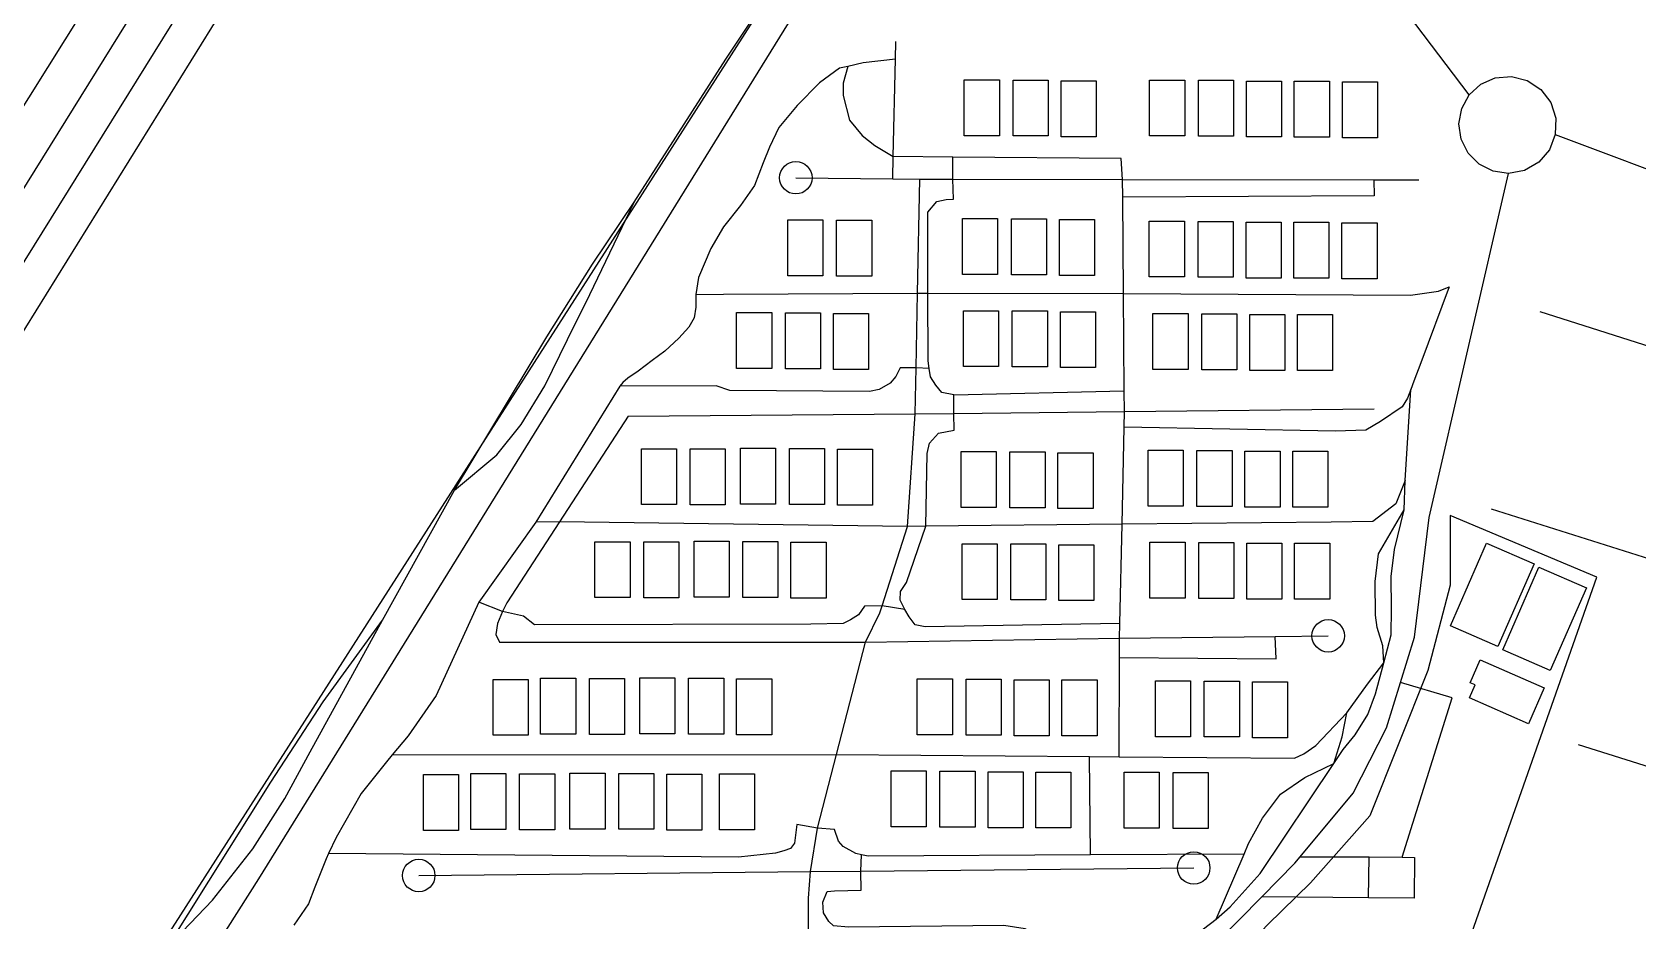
# Model space of a CAD drawing. Header units: metres. Extents: x 11276530 to 11306586, y 355867 to 367650.
# Drawn here: x 11294428 to 11294922.5, y 359468.9 to 359742.8 of the extents above; entities that cross this region are included whole.
import ezdxf

# ---------------------------------------------------------------- set-up
doc = ezdxf.new("R2010")
doc.units = ezdxf.units.M
for name, color, linetype in [('BUILDING', 8, 'Continuous'), ('HIGHWAY_FOOTWAY', 6, 'Continuous'), ('HIGHWAY_PATH', 3, 'Continuous'), ('HIGHWAY_RESIDENTIAL', 7, 'Continuous'), ('HIGHWAY_SERVICE', 8, 'Continuous'), ('LANDUSE', 2, 'Continuous'), ('OSM_OTHER', 7, 'Continuous')]:
    doc.layers.add(name, color=color, linetype=linetype)

msp = doc.modelspace()

# ---------------------------------------------------------------- linework, layer by layer
at = {"layer": 'BUILDING'}
for points in [[(11294715.01, 359728.06), (11294725.82, 359728.06), (11294725.82, 359710.84), (11294715.01, 359710.84), (11294715.01, 359728.06)], [(11294730.05, 359727.98), (11294740.85, 359727.98), (11294740.85, 359710.76), (11294730.05, 359710.76), (11294730.05, 359727.98)], [(11294744.85, 359727.75), (11294755.65, 359727.75), (11294755.65, 359710.52), (11294744.85, 359710.52), (11294744.85, 359727.75)], [(11294772.1, 359727.99), (11294782.91, 359727.99), (11294782.91, 359710.77), (11294772.1, 359710.77), (11294772.1, 359727.99)], [(11294787.14, 359727.92), (11294797.95, 359727.92), (11294797.95, 359710.69), (11294787.14, 359710.69), (11294787.14, 359727.92)], [(11294801.95, 359727.68), (11294812.74, 359727.68), (11294812.74, 359710.46), (11294801.95, 359710.46), (11294801.95, 359727.68)], [(11294816.65, 359727.66), (11294827.46, 359727.66), (11294827.46, 359710.43), (11294816.65, 359710.43), (11294816.65, 359727.66)], [(11294831.46, 359727.43), (11294842.26, 359727.43), (11294842.26, 359710.2), (11294831.46, 359710.2), (11294831.46, 359727.43)], [(11294660.67, 359684.88), (11294671.48, 359684.88), (11294671.48, 359667.65), (11294660.67, 359667.65), (11294660.67, 359684.88)], [(11294675.71, 359684.8), (11294686.52, 359684.8), (11294686.52, 359667.57), (11294675.71, 359667.57), (11294675.71, 359684.8)], [(11294714.48, 359685.29), (11294725.29, 359685.29), (11294725.29, 359668.07), (11294714.48, 359668.07), (11294714.48, 359685.29)], [(11294729.52, 359685.21), (11294740.33, 359685.21), (11294740.33, 359667.99), (11294729.52, 359667.99), (11294729.52, 359685.21)], [(11294744.33, 359684.98), (11294755.13, 359684.98), (11294755.13, 359667.75), (11294744.33, 359667.75), (11294744.33, 359684.98)], [(11294771.98, 359684.53), (11294782.79, 359684.53), (11294782.79, 359667.31), (11294771.98, 359667.31), (11294771.98, 359684.53)], [(11294787.02, 359684.46), (11294797.83, 359684.46), (11294797.83, 359667.23), (11294787.02, 359667.23), (11294787.02, 359684.46)], [(11294801.82, 359684.22), (11294812.62, 359684.22), (11294812.62, 359666.99), (11294801.82, 359666.99), (11294801.82, 359684.22)], [(11294816.53, 359684.19), (11294827.34, 359684.19), (11294827.34, 359666.96), (11294816.53, 359666.96), (11294816.53, 359684.19)], [(11294831.34, 359683.95), (11294842.13, 359683.95), (11294842.13, 359666.73), (11294831.34, 359666.73), (11294831.34, 359683.95)], [(11294644.91, 359656.34), (11294655.72, 359656.34), (11294655.72, 359639.11), (11294644.91, 359639.11), (11294644.91, 359656.34)], [(11294659.95, 359656.26), (11294670.76, 359656.26), (11294670.76, 359639.03), (11294659.95, 359639.03), (11294659.95, 359656.26)], [(11294674.75, 359656.02), (11294685.55, 359656.02), (11294685.55, 359638.8), (11294674.75, 359638.8), (11294674.75, 359656.02)], [(11294714.78, 359656.93), (11294725.59, 359656.93), (11294725.59, 359639.7), (11294714.78, 359639.7), (11294714.78, 359656.93)], [(11294729.82, 359656.85), (11294740.63, 359656.85), (11294740.63, 359639.62), (11294729.82, 359639.62), (11294729.82, 359656.85)], [(11294744.63, 359656.61), (11294755.43, 359656.61), (11294755.43, 359639.39), (11294744.63, 359639.39), (11294744.63, 359656.61)], [(11294773.12, 359656.05), (11294783.92, 359656.05), (11294783.92, 359638.82), (11294773.12, 359638.82), (11294773.12, 359656.05)], [(11294788.15, 359655.97), (11294798.96, 359655.97), (11294798.96, 359638.74), (11294788.15, 359638.74), (11294788.15, 359655.97)], [(11294802.96, 359655.73), (11294813.76, 359655.73), (11294813.76, 359638.51), (11294802.96, 359638.51), (11294802.96, 359655.73)], [(11294817.65, 359655.71), (11294828.46, 359655.71), (11294828.46, 359638.49), (11294817.65, 359638.49), (11294817.65, 359655.71)], [(11294615.59, 359614.41), (11294626.4, 359614.41), (11294626.4, 359597.19), (11294615.59, 359597.19), (11294615.59, 359614.41)], [(11294630.63, 359614.34), (11294641.44, 359614.34), (11294641.44, 359597.11), (11294630.63, 359597.11), (11294630.63, 359614.34)], [(11294646.11, 359614.54), (11294656.92, 359614.54), (11294656.92, 359597.31), (11294646.11, 359597.31), (11294646.11, 359614.54)], [(11294661.15, 359614.46), (11294671.96, 359614.46), (11294671.96, 359597.23), (11294661.15, 359597.23), (11294661.15, 359614.46)], [(11294675.96, 359614.22), (11294686.75, 359614.22), (11294686.75, 359597), (11294675.96, 359597), (11294675.96, 359614.22)], [(11294771.62, 359613.94), (11294782.43, 359613.94), (11294782.43, 359596.72), (11294771.62, 359596.72), (11294771.62, 359613.94)], [(11294786.66, 359613.87), (11294797.47, 359613.87), (11294797.47, 359596.64), (11294786.66, 359596.64), (11294786.66, 359613.87)], [(11294714.04, 359613.49), (11294724.85, 359613.49), (11294724.85, 359596.26), (11294714.04, 359596.26), (11294714.04, 359613.49)], [(11294729.08, 359613.41), (11294739.89, 359613.41), (11294739.89, 359596.18), (11294729.08, 359596.18), (11294729.08, 359613.41)], [(11294743.88, 359613.18), (11294754.68, 359613.18), (11294754.68, 359595.95), (11294743.88, 359595.95), (11294743.88, 359613.18)], [(11294801.47, 359613.63), (11294812.27, 359613.63), (11294812.27, 359596.41), (11294801.47, 359596.41), (11294801.47, 359613.63)], [(11294816.16, 359613.61), (11294826.97, 359613.61), (11294826.97, 359596.38), (11294816.16, 359596.38), (11294816.16, 359613.61)], [(11294601.28, 359585.75), (11294612.09, 359585.75), (11294612.09, 359568.52), (11294601.28, 359568.52), (11294601.28, 359585.75)], [(11294616.32, 359585.67), (11294627.13, 359585.67), (11294627.13, 359568.44), (11294616.32, 359568.44), (11294616.32, 359585.67)], [(11294631.81, 359585.87), (11294642.62, 359585.87), (11294642.62, 359568.64), (11294631.81, 359568.64), (11294631.81, 359585.87)], [(11294646.85, 359585.79), (11294657.65, 359585.79), (11294657.65, 359568.57), (11294646.85, 359568.57), (11294646.85, 359585.79)], [(11294661.65, 359585.56), (11294672.45, 359585.56), (11294672.45, 359568.33), (11294661.65, 359568.33), (11294661.65, 359585.56)], [(11294714.33, 359585.12), (11294725.14, 359585.12), (11294725.14, 359567.9), (11294714.33, 359567.9), (11294714.33, 359585.12)], [(11294729.37, 359585.04), (11294740.18, 359585.04), (11294740.18, 359567.82), (11294729.37, 359567.82), (11294729.37, 359585.04)], [(11294744.17, 359584.81), (11294754.97, 359584.81), (11294754.97, 359567.58), (11294744.17, 359567.58), (11294744.17, 359584.81)], [(11294772.21, 359585.58), (11294783.02, 359585.58), (11294783.02, 359568.35), (11294772.21, 359568.35), (11294772.21, 359585.58)], [(11294787.25, 359585.5), (11294798.06, 359585.5), (11294798.06, 359568.28), (11294787.25, 359568.28), (11294787.25, 359585.5)], [(11294802.06, 359585.27), (11294812.86, 359585.27), (11294812.86, 359568.04), (11294802.06, 359568.04), (11294802.06, 359585.27)], [(11294816.76, 359585.25), (11294827.57, 359585.25), (11294827.57, 359568.02), (11294816.76, 359568.02), (11294816.76, 359585.25)], [(11294569.96, 359543.31), (11294580.77, 359543.31), (11294580.77, 359526.09), (11294569.96, 359526.09), (11294569.96, 359543.31)], [(11294584.56, 359543.65), (11294595.37, 359543.65), (11294595.37, 359526.42), (11294584.56, 359526.42), (11294584.56, 359543.65)], [(11294599.6, 359543.57), (11294610.41, 359543.57), (11294610.41, 359526.34), (11294599.6, 359526.34), (11294599.6, 359543.57)], [(11294615.09, 359543.77), (11294625.9, 359543.77), (11294625.9, 359526.54), (11294615.09, 359526.54), (11294615.09, 359543.77)], [(11294630.13, 359543.69), (11294640.93, 359543.69), (11294640.93, 359526.46), (11294630.13, 359526.46), (11294630.13, 359543.69)], [(11294644.93, 359543.46), (11294655.73, 359543.46), (11294655.73, 359526.23), (11294644.93, 359526.23), (11294644.93, 359543.46)], [(11294700.56, 359543.48), (11294711.37, 359543.48), (11294711.37, 359526.25), (11294700.56, 359526.25), (11294700.56, 359543.48)], [(11294715.6, 359543.4), (11294726.41, 359543.4), (11294726.41, 359526.17), (11294715.6, 359526.17), (11294715.6, 359543.4)], [(11294730.4, 359543.17), (11294741.2, 359543.17), (11294741.2, 359525.94), (11294730.4, 359525.94), (11294730.4, 359543.17)], [(11294745.11, 359543.14), (11294755.92, 359543.14), (11294755.92, 359525.92), (11294745.11, 359525.92), (11294745.11, 359543.14)], [(11294773.89, 359542.88), (11294784.7, 359542.88), (11294784.7, 359525.65), (11294773.89, 359525.65), (11294773.89, 359542.88)], [(11294788.93, 359542.8), (11294799.74, 359542.8), (11294799.74, 359525.57), (11294788.93, 359525.57), (11294788.93, 359542.8)], [(11294803.74, 359542.56), (11294814.54, 359542.56), (11294814.54, 359525.34), (11294803.74, 359525.34), (11294803.74, 359542.56)], [(11294692.49, 359515.11), (11294703.3, 359515.11), (11294703.3, 359497.89), (11294692.49, 359497.89), (11294692.49, 359515.11)], [(11294707.53, 359515.04), (11294718.33, 359515.04), (11294718.33, 359497.81), (11294707.53, 359497.81), (11294707.53, 359515.04)], [(11294722.33, 359514.8), (11294733.13, 359514.8), (11294733.13, 359497.58), (11294722.33, 359497.58), (11294722.33, 359514.8)], [(11294548.45, 359513.98), (11294559.26, 359513.98), (11294559.26, 359496.75), (11294548.45, 359496.75), (11294548.45, 359513.98)], [(11294563.06, 359514.31), (11294573.86, 359514.31), (11294573.86, 359497.09), (11294563.06, 359497.09), (11294563.06, 359514.31)], [(11294578.09, 359514.23), (11294588.9, 359514.23), (11294588.9, 359497.01), (11294578.09, 359497.01), (11294578.09, 359514.23)], [(11294593.58, 359514.43), (11294604.39, 359514.43), (11294604.39, 359497.21), (11294593.58, 359497.21), (11294593.58, 359514.43)], [(11294608.62, 359514.36), (11294619.43, 359514.36), (11294619.43, 359497.13), (11294608.62, 359497.13), (11294608.62, 359514.36)], [(11294623.42, 359514.12), (11294634.22, 359514.12), (11294634.22, 359496.9), (11294623.42, 359496.9), (11294623.42, 359514.12)], [(11294639.68, 359514.2), (11294650.47, 359514.2), (11294650.47, 359496.97), (11294639.68, 359496.97), (11294639.68, 359514.2)], [(11294737.04, 359514.78), (11294747.85, 359514.78), (11294747.85, 359497.55), (11294737.04, 359497.55), (11294737.04, 359514.78)], [(11294764.28, 359514.69), (11294775.09, 359514.69), (11294775.09, 359497.46), (11294764.28, 359497.46), (11294764.28, 359514.69)], [(11294779.32, 359514.61), (11294790.12, 359514.61), (11294790.12, 359497.39), (11294779.32, 359497.39), (11294779.32, 359514.61)]]:
    msp.add_lwpolyline(points, close=True, dxfattribs=at)
at = {"layer": 'HIGHWAY_FOOTWAY'}
for points in [[(11294693.82, 359734.45), (11294683.89, 359733.26), (11294679.12, 359732.19), (11294676.58, 359731.62), (11294670.46, 359727.14), (11294663.59, 359720.12), (11294657.92, 359713.4), (11294655.08, 359707.28), (11294653.14, 359702.51), (11294650.45, 359695.48), (11294646.12, 359689.36), (11294640.9, 359682.79), (11294637.02, 359676.08), (11294633.13, 359667.12), (11294632.39, 359661.9)], [(11294679.12, 359732.19), (11294677.77, 359726.99), (11294677.77, 359723.26), (11294679.72, 359715.64), (11294683.59, 359710.87), (11294687.48, 359707.88), (11294693.17, 359704.41)], [(11294763.76, 359697.39), (11294763.32, 359703.84), (11294711.52, 359704.27), (11294693.17, 359704.41)], [(11294696.73, 359564.85), (11294695.24, 359567.7), (11294695.39, 359570.38), (11294697.18, 359573.22), (11294703.14, 359590.51), (11294703.6, 359612.93), (11294704.34, 359616.06), (11294707.04, 359619.2), (11294711.96, 359620.1), (11294711.81, 359625.28), (11294711.81, 359630.99), (11294708.08, 359631.74), (11294706.29, 359633.98), (11294704.64, 359636.51), (11294704.25, 359639.13), (11294703.9, 359641.44), (11294703.75, 359662.33), (11294703.75, 359687.28), (11294706.59, 359690.57), (11294709.42, 359691.16), (11294711.67, 359691.31), (11294711.51, 359697.47), (11294711.52, 359704.27)], [(11294762.86, 359556), (11294762.96, 359560.53), (11294763.62, 359591.14), (11294764.27, 359620.99), (11294764.37, 359625.85), (11294764.31, 359632.19), (11294764.06, 359662.2), (11294763.81, 359691.9), (11294763.76, 359697.39)], [(11294841.1, 359697.28), (11294841.24, 359692.35), (11294763.81, 359691.9)], [(11294852.44, 359661.74), (11294861.1, 359662.94), (11294864.39, 359664.29), (11294855.58, 359640.85), (11294853.49, 359635.17), (11294852.56, 359632.67), (11294851.55, 359629.94), (11294849.9, 359627.26), (11294843.19, 359622.79), (11294838.7, 359620.1)], [(11294632.39, 359661.9), (11294632.39, 359658.02), (11294631.8, 359654.73), (11294630.15, 359651.9), (11294627.16, 359648.46), (11294622.83, 359644.43), (11294618.95, 359641.6), (11294614.55, 359638.34), (11294611.41, 359636.14), (11294609.92, 359634.76), (11294608.99, 359633.71)], [(11294632.39, 359661.9), (11294640.9, 359662.04), (11294700.66, 359662.35), (11294703.75, 359662.33), (11294764.06, 359662.2), (11294852.44, 359661.74)], [(11294704.25, 359639.13), (11294700.18, 359639.28), (11294695.24, 359639.35), (11294693.9, 359636.67), (11294692.25, 359634.57), (11294688.82, 359632.63), (11294685.83, 359632.04), (11294642.84, 359632.34), (11294638.66, 359633.82), (11294608.99, 359633.71)], [(11294608.99, 359633.71), (11294583.13, 359591.8), (11294565.5, 359567.09), (11294552.39, 359538.34), (11294543.76, 359525.93), (11294538.87, 359520.05), (11294537.11, 359517.95), (11294529.3, 359508.2), (11294521.61, 359494.61), (11294519.27, 359489.67), (11294518.52, 359488.07), (11294515.03, 359479.34), (11294513.07, 359474.13), (11294508.59, 359467.63)], [(11294711.81, 359630.99), (11294764.31, 359632.19)], [(11294778.21, 359459.75), (11294784.37, 359463.19), (11294792.57, 359469.46), (11294796.9, 359473.19), (11294806.17, 359483.49), (11294828.8, 359517.38), (11294831.69, 359521.71), (11294835.42, 359526.19), (11294839.31, 359532.46), (11294841.7, 359538.89), (11294844.18, 359548.37), (11294846.47, 359557.09), (11294846.62, 359565.01), (11294846.47, 359575.01), (11294847.52, 359583.37), (11294850.5, 359595.61), (11294850.81, 359604.57), (11294852.56, 359632.67)], [(11294838.7, 359620.1), (11294829.3, 359619.8), (11294764.27, 359620.99)], [(11294850.81, 359604.57), (11294847.97, 359597.4), (11294840.8, 359592.02), (11294827.96, 359591.73), (11294763.62, 359591.14), (11294703.14, 359590.51), (11294697.5, 359590.45), (11294590.37, 359591.9), (11294583.13, 359591.8)], [(11294792.57, 359469.46), (11294801.17, 359489.47), (11294802.58, 359492.75), (11294806.91, 359500.51), (11294812.43, 359507.98), (11294819.9, 359513.05), (11294828.8, 359517.38), (11294831.39, 359525.6), (11294832.88, 359533.05), (11294839.16, 359541.86), (11294844.18, 359548.37), (11294843.94, 359553.66), (11294842.14, 359559.33), (11294841.7, 359563.07), (11294841.54, 359573.52), (11294842.59, 359582.02), (11294850.5, 359595.61)], [(11294762.96, 359560.53), (11294703.01, 359559.48), (11294699.87, 359560.08), (11294698.07, 359562.62), (11294696.73, 359564.85), (11294689.76, 359565.98), (11294684.34, 359565.9), (11294682.4, 359563.21), (11294680.01, 359561.72), (11294677.77, 359560.53), (11294667.77, 359560.38), (11294582.67, 359560.08), (11294579.24, 359562.77), (11294572.85, 359564.24), (11294565.5, 359567.09)], [(11294762.72, 359519.45), (11294762.84, 359550.08), (11294762.86, 359556)], [(11294762.84, 359550.08), (11294811.09, 359549.63), (11294810.79, 359556.56)], [(11294538.87, 359520.05), (11294675.67, 359520.14), (11294753.62, 359519.53), (11294762.72, 359519.45), (11294816.76, 359519.03), (11294819.6, 359520.37), (11294823.33, 359522.91), (11294832.88, 359533.05)], [(11294753.91, 359489.22), (11294753.62, 359519.53)], [(11294801.17, 359489.47), (11294753.91, 359489.22), (11294685.38, 359488.87), (11294683.38, 359489.27), (11294681.66, 359489.62), (11294677.77, 359491.86), (11294676.28, 359493.5), (11294675.09, 359497.07), (11294669.8, 359497.52), (11294663.44, 359498.57), (11294662.7, 359492.9), (11294661.5, 359491.25), (11294659.41, 359490.51), (11294656.88, 359489.76), (11294645.52, 359488.57), (11294519.27, 359489.67)], [(11294752.21, 359458.24), (11294748.84, 359459.46), (11294741.52, 359462.74), (11294733.75, 359466.48), (11294727.18, 359467.52), (11294679.42, 359466.93), (11294674.79, 359467.37), (11294673.29, 359468.71), (11294671.65, 359471.4), (11294671.5, 359474.69), (11294672.85, 359477.97), (11294675.09, 359478.12), (11294683.29, 359478.42), (11294683.15, 359484.24), (11294683.38, 359489.27)]]:
    msp.add_lwpolyline(points, dxfattribs=at)
at = {"layer": 'HIGHWAY_PATH'}
for points in [[(11294396.65, 359337.49), (11294433.23, 359397.05), (11294469.66, 359460.8), (11294501.46, 359511.64), (11294517.58, 359536.42), (11294535.86, 359561.6), (11294558.05, 359601.58), (11294586.48, 359648.91), (11294600.51, 359671.3), (11294613.36, 359690.39), (11294641.57, 359734.45), (11294659.71, 359761.62)], [(11294558.05, 359601.58), (11294571.03, 359612.48), (11294578.57, 359621.82), (11294585.89, 359633.82), (11294592.82, 359648.01), (11294599.69, 359661.9), (11294613.36, 359690.39)], [(11294469.66, 359460.8), (11294483.54, 359475.29), (11294495.94, 359491.11), (11294505.79, 359506.63), (11294513.55, 359520.97), (11294535.86, 359561.6)]]:
    msp.add_lwpolyline(points, dxfattribs=at)
at = {"layer": 'HIGHWAY_RESIDENTIAL'}
for points in [[(11294870.55, 359723.42), (11294835.4, 359769.87), (11294828.76, 359790.47), (11294850.81, 359826.15), (11294883.41, 359878.92), (11294916.15, 359931.91)], [(11294892.59, 359725.1), (11294895.63, 359721.06), (11294897.17, 359716.27), (11294897.02, 359711.23), (11294895.21, 359706.52), (11294891.93, 359702.67), (11294887.58, 359700.14), (11294882.62, 359699.2), (11294877.87, 359699.88), (11294873.57, 359702.03), (11294870.17, 359705.43), (11294868.03, 359709.73), (11294867.36, 359714.49), (11294868.23, 359719.22), (11294870.55, 359723.42), (11294874.08, 359726.68), (11294878.48, 359728.65), (11294883.5, 359729.11), (11294888.4, 359727.87), (11294892.59, 359725.1)], [(11294897.02, 359711.23), (11295031.55, 359660.72)], [(11294663.15, 359697.89), (11294692.99, 359697.57), (11294701.38, 359697.48), (11294711.51, 359697.47), (11294763.76, 359697.39), (11294841.1, 359697.28), (11294854.99, 359697.25)], [(11294780.16, 359449.69), (11294785.87, 359455.22), (11294806.61, 359476.32), (11294816.83, 359486.73), (11294818.42, 359488.63), (11294834.8, 359508.21), (11294845.06, 359528.43), (11294849.4, 359542.41), (11294853.72, 359556.33), (11294858.22, 359593.23), (11294882.62, 359699.2)], [(11294666.99, 359462.15), (11294667.01, 359466.77), (11294667.02, 359475.86), (11294667.63, 359484.1), (11294669.8, 359497.52), (11294675.67, 359520.14), (11294684.65, 359554.81), (11294689.07, 359563.8), (11294689.76, 359565.98), (11294697.5, 359590.45), (11294699.89, 359625.15), (11294700.18, 359639.28), (11294700.66, 359662.35), (11294701.38, 359697.48)], [(11294892.28, 359656.63), (11295017.36, 359616.87), (11295157.68, 359572.25)], [(11294611.52, 359624.45), (11294590.37, 359591.9), (11294574.16, 359566.95), (11294572.85, 359564.24), (11294571.33, 359560.53), (11294570.74, 359557.17)], [(11294611.52, 359624.45), (11294699.89, 359625.15), (11294711.81, 359625.28), (11294764.37, 359625.85), (11294841.2, 359626.68)], [(11294877.31, 359595.84), (11294998.18, 359557.63), (11295139.99, 359512.82)], [(11294570.74, 359557.17), (11294571.94, 359554.83), (11294684.65, 359554.81), (11294762.86, 359556), (11294810.79, 359556.56), (11294827.08, 359556.75)], [(11294904.07, 359523.25), (11294979.37, 359499.53), (11295127.29, 359452.93)], [(11294547.03, 359482.88), (11294667.63, 359484.1), (11294683.15, 359484.24), (11294785.69, 359485.21)]]:
    msp.add_lwpolyline(points, dxfattribs=at)
at = {"layer": 'HIGHWAY_SERVICE'}
for points in [[(11294692.99, 359697.57), (11294693.17, 359704.41), (11294693.82, 359734.45), (11294693.9, 359739.89)], [(11294849.9, 359488.5), (11294865.29, 359537.68), (11294849.4, 359542.41)], [(11294818.42, 359488.63), (11294839.67, 359488.62)], [(11294849.9, 359488.5), (11294853.71, 359488.46), (11294853.57, 359475.87), (11294839.53, 359476.02), (11294839.67, 359488.62), (11294849.9, 359488.5)], [(11294839.53, 359476.02), (11294806.61, 359476.32)]]:
    msp.add_lwpolyline(points, dxfattribs=at)
at = {"layer": 'LANDUSE'}
for points in [[(11294410.41, 359371.96), (11294658.32, 359759.33), (11294683.58, 359841.14), (11294679.06, 359874.32), (11294689.99, 359895.06), (11294686.22, 359924.46), (11294701.3, 359960.29), (11294697.53, 359975.37), (11294712.23, 360008.92), (11294734.73, 360039.06), (11294622.01, 360064.68), (11294565.3, 360053.34), (11294554.42, 360041.55), (11294508.6, 359789.31), (11294495.89, 359764.8), (11294365.41, 359554.18), (11294410.41, 359371.96)], [(11294353.43, 359811.24), (11294460.39, 359789.64), (11294459.38, 359774.58), (11294340.87, 359585.27), (11294332.84, 359574.22), (11294322.84, 359569), (11294281.34, 359690.77), (11294353.43, 359811.24)], [(11294864.69, 359593.82), (11294864.69, 359572.32), (11294857.82, 359546.04), (11294839.91, 359501.26), (11294821.69, 359480.66), (11294808.55, 359467.82), (11294797.81, 359456.47), (11294796.9, 359445.13), (11294798.11, 359423.63), (11294796.01, 359417.51), (11294832.74, 359417.51), (11294854.23, 359416.46), (11294909.77, 359574.79), (11294864.69, 359593.82)], [(11294873.94, 359549.33), (11294893.65, 359540.67), (11294888.79, 359529.61), (11294870.61, 359537.59), (11294872.38, 359541.61), (11294870.84, 359542.27), (11294873.94, 359549.33)]]:
    msp.add_lwpolyline(points, close=True, dxfattribs=at)
at = {"layer": 'OSM_OTHER'}
for points in [[(11294267.97, 359537.02), (11294289.01, 359544.16), (11294328.13, 359557.44), (11294340.35, 359564.22), (11294347.11, 359569.94), (11294356.17, 359583.21), (11294480.86, 359783.91), (11294487.26, 359798.58), (11294492.33, 359814.75), (11294519.72, 359972.34), (11294530.78, 360036)], [(11294541.77, 360034.68), (11294541.33, 360028.86), (11294504.56, 359817.57), (11294500.42, 359802.91), (11294497.17, 359794.93), (11294494.22, 359787.67), (11294486.69, 359770.74), (11294359.43, 359566.02), (11294353.66, 359559.51), (11294341.81, 359550.9), (11294328.81, 359544.71), (11294318.75, 359541.08), (11294272.36, 359524.36)], [(11294722.68, 360012.12), (11294730.85, 359998.05), (11294742.44, 359950.35), (11294678.82, 359798.68), (11294676.55, 359784.39), (11294668.84, 359761.93), (11294664.76, 359751.96), (11294497.7, 359481.83), (11294424.06, 359365.84), (11294410.04, 359338.59), (11294405.18, 359328.48)], [(11294875.87, 359585.31), (11294890.48, 359578.91), (11294879.33, 359553.44), (11294864.72, 359559.84), (11294875.87, 359585.31)], [(11294891.99, 359577.89), (11294906.6, 359571.49), (11294895.44, 359546.01), (11294880.84, 359552.41), (11294891.99, 359577.89)]]:
    msp.add_lwpolyline(points, dxfattribs=at)
for centre in [(11294663.15, 359697.89), (11294827.08, 359556.75), (11294785.69, 359485.21), (11294547.03, 359482.88)]:
    msp.add_circle(centre, 5, dxfattribs=at)

doc.saveas('drawing.dxf')
